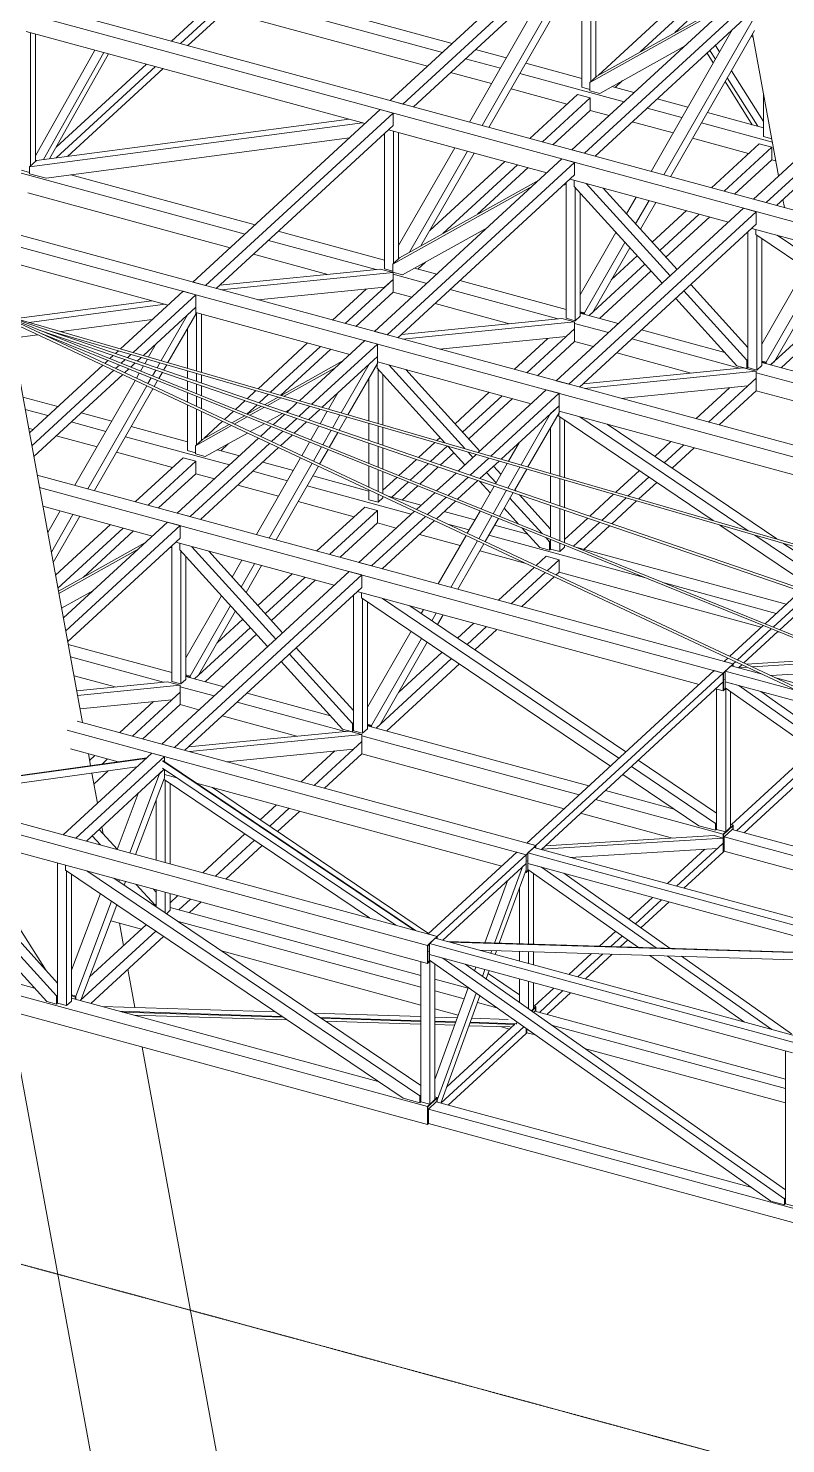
# Model space of a CAD drawing. Header units: millimetres. Extents: x 71565 to 189565, y -51699 to 32301.
# Drawn here: x 97863 to 102627, y 15568 to 24472 of the extents above; entities that cross this region are included whole.
import ezdxf

# ---------------------------------------------------------------- set-up
doc = ezdxf.new("R2010")
doc.units = ezdxf.units.MM
doc.linetypes.add('XKITLINE00', pattern=[0])
doc.linetypes.add('XKITLINE03', pattern=[6, 3, -1, 1, -1])
doc.layers.add('Maillage', color=1, linetype='Continuous', lineweight=0)
doc.layers.add('Piece', color=20, linetype='Continuous', lineweight=0)

msp = doc.modelspace()

# ---------------------------------------------------------------- linework, layer by layer
at = {"layer": 'Maillage', "color": 0, "linetype": 'XKITLINE03', "lineweight": 0}
msp.add_line((86585.8, 19746.5), (137996.5, 5789.4), dxfattribs=at)
at = {"layer": 'Piece', "color": 0, "linetype": 'XKITLINE00', "lineweight": 0}
for p, q in [((101317.7, 25102.9), (100139.1, 24017.6)), ((101397.7, 25081.2), (100219.1, 23995.9)), ((101397.7, 25002.4), (100285.2, 23977.9)), ((101345, 24953.9), (100717.5, 23860.6)), ((101397.7, 24959.1), (100760.5, 23848.9)), ((101401.8, 24967.5), (101401.8, 24136.9)), ((101432.8, 24959.1), (101432.8, 24165.4)), ((101344.6, 24866.7), (101344.6, 24100.8)), ((101149, 24773.4), (100637.5, 23882.3)), ((100467.9, 24320.4), (99044.2, 24706.9)), ((100529.9, 24377.5), (99371.5, 24692)), ((102371.8, 24711.4), (101281.6, 23707.4)), ((104715.5, 22701.2), (97803.6, 24577.7)), ((104777.5, 22758.3), (97865.6, 24634.8)), ((99044.2, 24650.6), (98762.6, 24391.3)), ((99101.3, 24635.1), (98819.7, 24375.8)), ((99101.3, 24578.8), (98867, 24363)), ((100373.5, 24233.4), (99101.3, 24578.8)), ((102414.4, 24655.3), (101361.5, 23685.7)), ((102274.9, 24622.1), (101395.6, 24131.1)), ((102419.4, 24581.1), (101427.6, 23667.8)), ((102318.3, 24662.1), (101439, 24171.1)), ((101906.6, 24598.2), (101448.8, 24176.6)), ((102018, 24605.4), (101711.8, 24323.5)), ((102423.6, 24532.4), (101860, 23550.4)), ((102006.6, 24516.1), (101929.2, 24444.9)), ((99982.7, 23873.5), (97848.5, 24452.9)), ((97876.2, 24445.4), (97876.2, 23605.8)), ((97907.2, 24437), (97907.2, 23634.3)), ((102291.4, 24463.2), (101780, 23572.1)), ((102430.7, 24458.2), (101902.9, 23538.7)), ((102286, 24453.8), (102282.3, 24454.8)), ((102422.3, 24416.9), (102409, 24420.5)), ((102418.5, 24437.1), (102582.5, 23543.2)), ((103602.6, 24482.6), (102424, 23397.3)), ((103682.6, 24460.9), (102504, 23375.6)), ((98280.7, 24335.6), (97907.2, 23670.5)), ((98337.9, 24320), (97959.4, 23646.2)), ((98368.2, 24311.8), (97997.2, 23651.2)), ((100869, 24285.5), (100676, 24337.8)), ((101990.6, 24360.4), (101457.6, 24062.8)), ((102132.3, 24316.7), (102171.6, 24254.4)), ((102150.3, 24333.2), (102185.1, 24278)), ((102184.8, 24365), (102211.1, 24323.3)), ((103682.6, 24382.1), (102570.1, 23357.6)), ((98606.2, 24247.2), (98038.2, 23724.2)), ((98663.3, 24231.7), (98038.9, 23656.7)), ((98710.5, 24218.9), (98110.3, 23666.2)), ((100832.2, 24221.5), (100614, 24280.7)), ((101344.6, 24156.3), (100991.9, 24252.1)), ((100776.3, 24124.1), (100519.6, 24193.8)), ((101610.4, 24010.2), (100955.2, 24188.1)), ((101439, 24171.1), (101395.6, 24131.1)), ((101395.6, 24131.1), (101395.6, 24079.6)), ((101601.6, 24143.2), (101554.1, 24099.4)), ((102246, 24136.5), (102417.1, 23865.2)), ((102259.5, 24160), (102451.3, 23855.9)), ((102285.5, 24205.3), (102487.1, 23885.6)), ((101251.6, 23995), (100899.2, 24090.7)), ((101317.7, 24055.9), (101017.2, 23779.2)), ((101397.7, 24034.2), (101317.7, 24055.9)), ((101395.6, 24087), (101344.6, 24100.8)), ((101457.6, 24062.8), (101395.6, 24079.6)), ((101672.4, 24067.3), (101533.4, 24105.1)), ((102487.1, 24063.3), (102487.1, 23790.7)), ((100077.1, 23960.5), (98898.5, 22875.1)), ((100157.1, 23938.7), (100077.1, 23960.5)), ((100219.1, 23995.9), (100139.1, 24017.6)), ((101397.7, 24034.2), (101097.2, 23757.5)), ((101397.7, 23955.4), (101163.3, 23739.5)), ((101397.7, 24034.2), (101397.7, 23955.4)), ((101516, 23923.3), (101397.7, 23955.4)), ((101974.7, 23911.3), (101756.4, 23970.6)), ((102011.4, 23975.3), (101818.5, 24027.7)), ((99965, 23878.3), (97870, 23600.1)), ((99880.4, 23901.3), (97913.4, 23640.1)), ((100157.1, 23938.7), (98978.5, 22853.4)), ((100157.1, 23938.7), (100157.1, 23859.9)), ((101918.8, 23813.9), (101662, 23883.6)), ((102543.3, 23756.9), (102097.6, 23877.9)), ((102487.1, 23846.2), (102134.3, 23941.9)), ((99883.6, 23782.3), (97975.4, 23528.9)), ((100157.1, 23859.9), (99044.6, 22835.5)), ((100104, 23811.1), (100104, 22958.4)), ((101125.1, 23563.4), (100128.7, 23833.9)), ((100161.1, 23825.1), (100161.1, 22994.4)), ((100192.2, 23816.6), (100192.2, 23023)), ((102394.1, 23684.9), (102041.7, 23780.5)), ((102539.7, 23776.4), (102487.1, 23790.7)), ((100544.9, 23720.9), (100192.2, 23106.2)), ((100624.9, 23699.2), (100259.7, 23062.9)), ((100667.8, 23687.5), (100332.8, 23103.7)), ((101361.5, 23685.7), (101281.6, 23707.4)), ((102460.2, 23745.7), (102159.7, 23469)), ((102540.1, 23724), (102239.7, 23447.3)), ((102540.1, 23724), (102460.2, 23745.7)), ((102540.1, 23724), (102540.1, 23645.2)), ((97913.4, 23640.1), (97870, 23600.1)), ((97870, 23600.1), (97870, 23557.5)), ((101219.5, 23650.3), (100040.9, 22565)), ((101299.5, 23628.6), (100120.9, 22543.3)), ((100860.8, 23635.1), (100387.8, 23199.6)), ((100940.7, 23613.4), (100471.2, 23181)), ((101006.8, 23595.5), (100688.6, 23302.4)), ((101299.5, 23628.6), (101219.5, 23650.3)), ((101299.5, 23628.6), (101299.5, 23549.8)), ((102540.1, 23645.2), (102305.8, 23429.4)), ((102565, 23638.5), (102540.1, 23645.2)), ((99227.3, 23177.9), (97803.6, 23564.4)), ((97870, 23564.9), (97819.1, 23578.7)), ((97975.4, 23528.9), (97870, 23557.5)), ((99289.3, 23235), (98130.9, 23549.5)), ((101299.5, 23549.8), (100187, 22525.3)), ((101077.6, 23519.6), (100198.4, 23028.7)), ((102267.6, 23253.2), (101271.2, 23523.7)), ((101297.4, 23516.6), (101297.4, 23476.2)), ((103474.8, 21558.8), (96563, 23435.2)), ((103536.9, 21615.9), (96625, 23492.3)), ((99132.9, 23091), (97860.7, 23436.3)), ((101034.2, 23479.7), (100154.9, 22988.7)), ((101240.3, 23491.7), (101230.5, 23486.2)), ((101246.5, 23497.4), (101240.3, 23491.7)), ((101240.3, 23495.2), (101240.3, 23491.7)), ((101246.5, 23500.9), (101246.5, 22648.2)), ((101297.4, 23476.2), (101849.5, 22868.2)), ((101303.6, 23469.3), (101303.6, 22632.7)), ((101334.6, 23435.2), (101334.6, 22661.3)), ((101372.8, 23496.1), (101900.4, 22915.1)), ((101478.6, 23467.4), (101943.8, 22955.1)), ((102362, 23340.1), (101183.4, 22254.8)), ((101687.4, 23410.7), (101626.5, 23304.6)), ((101767.3, 23389), (101683.1, 23242.2)), ((101810.3, 23377.3), (101713.5, 23208.7)), ((102442, 23318.4), (102362, 23340.1)), ((102504, 23375.6), (102424, 23397.3)), ((102609.8, 23394.2), (102619, 23344.3)), ((98742, 22731.1), (96572.9, 23319.9)), ((102442, 23318.4), (101263.4, 22233.1)), ((102442, 23239.6), (101329.5, 22215.2)), ((102003.2, 23325), (101788, 23126.7)), ((102083.2, 23303.3), (101835.1, 23074.8)), ((102149.3, 23285.3), (101874.1, 23031.9)), ((102442, 23318.4), (102442, 23239.6)), ((100104, 23013.9), (99435.4, 23195.4)), ((100750, 23217.9), (100217, 22920.3)), ((101559.4, 23187.7), (101334.6, 22796.1)), ((102388.9, 23190.8), (102388.9, 22338.1)), ((104563.9, 22629.8), (102413.6, 23213.5)), ((102439.8, 23206.4), (102439.8, 23174.9)), ((104006.4, 22116.3), (102439.8, 23174.9)), ((102446.1, 23170.7), (102446.1, 22322.6)), ((102477.1, 23149.8), (102477.1, 22351.1)), ((104059.7, 22165.5), (102572.6, 23170.4)), ((100051.5, 22954.1), (99373.4, 23138.3)), ((101616, 23125.3), (101361.5, 22681.9)), ((101646.4, 23091.8), (101414.2, 22687.2)), ((99747.9, 22924), (99278.9, 23051.3)), ((100198.4, 23028.7), (100154.9, 22988.7)), ((100154.9, 22988.7), (100154.9, 22937.2)), ((100361, 23000.7), (100313.5, 22957)), ((101740.7, 22987.9), (101389.9, 22664.8)), ((101693.6, 23039.8), (101530.3, 22889.4)), ((100077.1, 22956.7), (99067.2, 22856.3)), ((100157.1, 22935), (99074.3, 22827.4)), ((100157.1, 22891.7), (99856.6, 22615)), ((100157.1, 22935), (100077.1, 22956.7)), ((100154.9, 22944.6), (100104, 22958.4)), ((100157.1, 22891.7), (100104.4, 22843.2)), ((100217, 22920.3), (100154.9, 22937.2)), ((100157.1, 22935), (100157.1, 22891.7)), ((100369.7, 22867.8), (100157.1, 22925.5)), ((100157.1, 22891.7), (100157.1, 22812.9)), ((100431.8, 22924.9), (100292.8, 22962.6)), ((101246.5, 22703.7), (100577.8, 22885.2)), ((101779.7, 22945), (101456, 22646.8)), ((102751.6, 22964.3), (102477.1, 22485.9)), ((102818.2, 22919.2), (102504, 22371.8)), ((102854, 22895.1), (102556.7, 22377)), ((98836.5, 22818), (98443.1, 22455.8)), ((98916.4, 22796.3), (98521.8, 22432.9)), ((98916.4, 22796.3), (98836.5, 22818)), ((98978.5, 22853.4), (98898.5, 22875.1)), ((98916.4, 22796.3), (98916.4, 22717.5)), ((100104.4, 22843.2), (99307.6, 22764.1)), ((99988.3, 22831.7), (99776.6, 22636.7)), ((100157.1, 22812.9), (99922.7, 22597.1)), ((100275.3, 22780.8), (100157.1, 22812.9)), ((101194, 22644), (100515.8, 22828.1)), ((101986.5, 22820.2), (102382.7, 22383.9)), ((102029.9, 22860.2), (102388.9, 22464.9)), ((98639.7, 22758.8), (97787.6, 22645.7)), ((98724.4, 22735.8), (97868.6, 22622.2)), ((98916.4, 22717.5), (98586.9, 22414.1)), ((98916.4, 22717.5), (98863.8, 22669)), ((98916.4, 22717.5), (98916.4, 22674.2)), ((100890.4, 22613.8), (100421.4, 22741.2)), ((101935.6, 22773.3), (102320.6, 22349.2)), ((103007, 22791.7), (102532.3, 22354.6)), ((103056.3, 22758.3), (102598.4, 22336.7)), ((110108.4, 16833.2), (97667.1, 22664.3)), ((111981, 18533.3), (97671.4, 22679.3)), ((110740.3, 17390.6), (97710.4, 22663.3)), ((97741.5, 22629.4), (98204.5, 20105)), ((110139.3, 16835.8), (97773.7, 22631.4)), ((111379.1, 17978.5), (97799.1, 22635.4)), ((98643, 22639.8), (98070.2, 22563.8)), ((98863.8, 22669), (98698.9, 22381.6)), ((98916.4, 22674.2), (98741.4, 22369.3)), ((99884.5, 22420.9), (98916.4, 22683.7)), ((98920.5, 22682.6), (98920.5, 22317.4)), ((98951.5, 22674.2), (98951.5, 22308.4)), ((101219.5, 22646.5), (100209.7, 22546.2)), ((101299.5, 22624.8), (100216.8, 22517.2)), ((101299.5, 22624.8), (101219.5, 22646.5)), ((101303.6, 22632.7), (101246.5, 22648.2)), ((101299.5, 22624.8), (101299.5, 22581.6)), ((101512.2, 22557.6), (101299.5, 22615.3)), ((101334.6, 22661.3), (101303.6, 22632.7)), ((101361.5, 22681.9), (101334.6, 22689.3)), ((101357, 22678.2), (101334.6, 22684.3)), ((101574.2, 22614.7), (101334.6, 22679.8)), ((101357, 22678.2), (101357, 22673.7)), ((101361.5, 22681.9), (101361.5, 22672.5)), ((101414.2, 22687.2), (101389.9, 22664.8)), ((97923.2, 22544.3), (97761.1, 22522.7)), ((110706.1, 17388.2), (97929.6, 22558.4)), ((111348.1, 17973), (97931.2, 22574)), ((97954.2, 22548.4), (97951.6, 22548)), ((111944.9, 18527.5), (97972.7, 22575.8)), ((97991.5, 22553.3), (97984.5, 22552.4)), ((98031.8, 22558.7), (98025.2, 22557.8)), ((98863.4, 22581.8), (98863.4, 22334)), ((100120.9, 22543.3), (100040.9, 22565)), ((101246.9, 22533.1), (100450.1, 22453.9)), ((101299.5, 22581.6), (100999, 22304.9)), ((101299.5, 22581.6), (101246.9, 22533.1)), ((101299.5, 22581.6), (101299.5, 22502.8)), ((102244.9, 22432.7), (101720.3, 22575.1)), ((98429.7, 22443.4), (98410.4, 22425.7)), ((98667.7, 22488.5), (98619.6, 22404.6)), ((99620.1, 22492.7), (99308, 22205.2)), ((99700.1, 22470.9), (99386.7, 22182.3)), ((99766.2, 22453), (99451.8, 22163.5)), ((99978.9, 22507.8), (99568.3, 22129.7)), ((100058.9, 22486.1), (99647.1, 22106.9)), ((100058.9, 22486.1), (99978.9, 22507.8)), ((100058.9, 22486.1), (100058.9, 22407.3)), ((101130.8, 22521.5), (100919.1, 22326.6)), ((101299.5, 22502.8), (101065.1, 22286.9)), ((101417.8, 22470.6), (101299.5, 22502.8)), ((102336.4, 22333.8), (101658.3, 22517.9)), ((98331.4, 22352.9), (97870.1, 21928.1)), ((98363.7, 22382.7), (98343.7, 22364.3)), ((98397.7, 22414), (98376, 22394)), ((98435.7, 22353.6), (98412.3, 22332.1)), ((98473.2, 22388.1), (98447.9, 22364.9)), ((98508.4, 22420.6), (98485.9, 22399.8)), ((98535.5, 22366.7), (98507.4, 22340.8)), ((98573.5, 22401.7), (98548.3, 22378.4)), ((98587.6, 22348.9), (98568.7, 22316)), ((98611.6, 22390.7), (98595.3, 22362.3)), ((98690.9, 22367.7), (98672.6, 22335.8)), ((98733.4, 22355.4), (98714, 22321.6)), ((99837, 22377.2), (99453.5, 22163)), ((100058.9, 22407.3), (99712.2, 22088.1)), ((100006.2, 22358.8), (99831.1, 22053.6)), ((100058.9, 22364.1), (99873.6, 22041.3)), ((100058.9, 22407.3), (100006.2, 22358.8)), ((100056.8, 22360.4), (100056.8, 22333.7)), ((100058.9, 22407.3), (100058.9, 22364.1)), ((101026.9, 22110.7), (100058.9, 22373.6)), ((100132.2, 22353.6), (100609.4, 21828.1)), ((102032.9, 22303.7), (101563.9, 22431)), ((102382.7, 22332.4), (102320.6, 22349.2)), ((102388.9, 22389.6), (102382.7, 22383.9)), ((102382.7, 22383.9), (102382.7, 22332.4)), ((102388.9, 22383.7), (102385.2, 22380.3)), ((102385.2, 22380.3), (102385.2, 22334.7)), ((102388.9, 22379.5), (102385.4, 22380.5)), ((102477.1, 22351.1), (102446.1, 22322.6)), ((102504, 22371.8), (102477.1, 22379.1)), ((102499.4, 22368.1), (102477.1, 22374.2)), ((103870.6, 21991.3), (102477.1, 22369.6)), ((102499.4, 22368.1), (102499.4, 22363.5)), ((102504, 22371.8), (102504, 22362.3)), ((102556.7, 22377), (102532.3, 22354.6)), ((98400.1, 22320.8), (97885.1, 21846.6)), ((98456.8, 22294.2), (97897.5, 21779.2)), ((98495.1, 22329.5), (98469, 22305.5)), ((98561.2, 22302.8), (98542.9, 22270.9)), ((98636.2, 22272.4), (98615.7, 22236.8)), ((98664.9, 22322.4), (98643.8, 22285.6)), ((98706.3, 22308.2), (98684, 22269.3)), ((98863.4, 22317.8), (98863.4, 22270.4)), ((98920.5, 22301.2), (98920.5, 22250.8)), ((98951.5, 22292.2), (98951.5, 22240.2)), ((99793.6, 22337.2), (99472, 22157.6)), ((100005.8, 22271.7), (100005.8, 22003)), ((100056.8, 22333.7), (100482.5, 21864.9)), ((100063, 22326.9), (100063, 21986.4)), ((100094, 22292.7), (100094, 21977.4)), ((100238, 22324.9), (100703.2, 21812.6)), ((102362, 22336.4), (101352.1, 22236)), ((102442, 22314.7), (101359.2, 22207.1)), ((102442, 22271.4), (102141.5, 21994.7)), ((102442, 22314.7), (102362, 22336.4)), ((102385.2, 22334.7), (102382.7, 22332.4)), ((102446.1, 22322.6), (102388.9, 22338.1)), ((102442, 22271.4), (102389.3, 22222.9)), ((102442, 22314.7), (102442, 22271.4)), ((103808.5, 21934.2), (102442, 22305.2)), ((102442, 22271.4), (102442, 22192.6)), ((98535.2, 22257.5), (98156.3, 21597.4)), ((98608, 22223.3), (98236.3, 21575.6)), ((98647.1, 22205), (98279.2, 21564)), ((98676.5, 22256.1), (98654.8, 22218.4)), ((98863.4, 22254.3), (98863.4, 22196.8)), ((98863.4, 22180.5), (98863.4, 22120.7)), ((98920.5, 22234.7), (98920.5, 22173.7)), ((98951.5, 22224.1), (98951.5, 22161.1)), ((99294.6, 22192.8), (99238.9, 22141.6)), ((99810.2, 22178.3), (99751.8, 22076.6)), ((100762.6, 22182.5), (100547.3, 21984.3)), ((101121.4, 22197.7), (100693.5, 21803.7)), ((101201.3, 22176), (100772.3, 21780.9)), ((101201.3, 22176), (101121.4, 22197.7)), ((101263.4, 22233.1), (101183.4, 22254.8)), ((101201.3, 22176), (101201.3, 22097.2)), ((102389.3, 22222.9), (101592.5, 22143.7)), ((102273.2, 22211.4), (102061.5, 22016.4)), ((102442, 22192.6), (102207.6, 21976.8)), ((103714.1, 21847.2), (102442, 22192.6)), ((98048.7, 22092.6), (97829, 22152.2)), ((98863.4, 22103.6), (98863.4, 21815.9)), ((98920.5, 22157.4), (98920.5, 22093.9)), ((98951.5, 22144.8), (98951.5, 22079.4)), ((99226.2, 22129.9), (99165.9, 22074.4)), ((99301.7, 22104), (99237.8, 22045.2)), ((99330.3, 22094.2), (99240.6, 22044.1)), ((99347.7, 22088.2), (99256.9, 22037.5)), ((99373.3, 22170), (99314.4, 22115.7)), ((99434.3, 22152.3), (99348.1, 22104.2)), ((99452.9, 22147), (99365.5, 22098.2)), ((99554.9, 22117.4), (99488.3, 22056.1)), ((99633.7, 22094.6), (99563.8, 22030.2)), ((100842.6, 22160.8), (100594.5, 21932.3)), ((100908.7, 22142.8), (100633.5, 21889.4)), ((101201.3, 22097.2), (100837.4, 21762)), ((101201.3, 22097.2), (101148.7, 22048.7)), ((101201.3, 22097.2), (101201.3, 22053.9)), ((97986.7, 22035.5), (97843.3, 22074.4)), ((98351, 21936.6), (98132.7, 21995.8)), ((98387.7, 22000.5), (98194.8, 22052.9)), ((98920.5, 22076.9), (98920.5, 21851.9)), ((98951.5, 22062.3), (98951.5, 21880.5)), ((99084.9, 21999.8), (98967.5, 21891.7)), ((99153.6, 22063), (99097.2, 22011.1)), ((99223.6, 22034.7), (99143, 21989.6)), ((99240, 22028.1), (99158.3, 21982.5)), ((99462, 22049), (99363.9, 21994.2)), ((99475.6, 22044.4), (99403.7, 21978.1)), ((99551.1, 22018.5), (99475.6, 21949)), ((99509.4, 22075.5), (99479.9, 22059)), ((99613.4, 21997.1), (99535.1, 21925)), ((99698.8, 22075.7), (99626.1, 22008.8)), ((99743.8, 22062.7), (99698.6, 21984)), ((99823.1, 22039.7), (99775.9, 21957.5)), ((99865.6, 22027.4), (99817.4, 21943.2)), ((101148.7, 22048.7), (100963.2, 21725.6)), ((101201.3, 22053.9), (101005.8, 21713.2)), ((101199.2, 22050.2), (101199.2, 22032.5)), ((102171.4, 21375.5), (101199.2, 22032.5)), ((103323.3, 21487.3), (101201.3, 22063.4)), ((101205.4, 22028.3), (101205.4, 21655.4)), ((101236.4, 22007.3), (101236.4, 21646.4)), ((102392, 21311.6), (101332, 22027.9)), ((97892.2, 21948.5), (97865, 21955.9)), ((98295.1, 21839.1), (98038.3, 21908.9)), ((99129.1, 21725.3), (98473.9, 21903.2)), ((98863.4, 21871.4), (98510.6, 21967.2)), ((99141.7, 21973.2), (98914.3, 21846.2)), ((99126.4, 21980.4), (98957.7, 21886.2)), ((99242, 21926.2), (98976.4, 21777.9)), ((99347, 21984.8), (99258.6, 21935.4)), ((99391.4, 21966.8), (99324, 21904.8)), ((99463.3, 21937.7), (99392.7, 21872.6)), ((99522.8, 21913.6), (99449.4, 21846)), ((99690.9, 21970.5), (99640.3, 21882.4)), ((99768.2, 21944), (99715.3, 21852)), ((99809.7, 21929.8), (99755.6, 21835.7)), ((100005.8, 21986.7), (100005.8, 21878.6)), ((100063, 21970.2), (100063, 21859)), ((100094, 21961.2), (100094, 21848.4)), ((101148.3, 21961.5), (101148.3, 21672)), ((102571.6, 21259.6), (101503.5, 21981.4)), ((99311.8, 21893.5), (98800.3, 21422.5)), ((98914.3, 21802.1), (98863.4, 21815.9)), ((99380.4, 21861.3), (98880.3, 21400.8)), ((98957.7, 21886.2), (98914.3, 21846.2)), ((98914.3, 21846.2), (98914.3, 21794.7)), ((99437.1, 21834.7), (98946.4, 21382.9)), ((99191.2, 21782.4), (99052.1, 21820.2)), ((99120.3, 21858.2), (99072.9, 21814.5)), ((99632.7, 21869.1), (99583.4, 21783.2)), ((99707.8, 21838.8), (99656.3, 21749.1)), ((99748.1, 21822.5), (99695.4, 21730.7)), ((100005.8, 21862.5), (100005.8, 21734.5)), ((100063, 21843), (100063, 21711.3)), ((100094, 21832.3), (100094, 21698.8)), ((100419.8, 21866.8), (100316.8, 21772)), ((100498.6, 21844), (100392.3, 21746.1)), ((100453, 21897.4), (100433.2, 21879.1)), ((100502.4, 21842.9), (100608.8, 21725.7)), ((100952.6, 21868.2), (100884, 21748.5)), ((101905.1, 21872.3), (101803.4, 21778.7)), ((101985, 21850.6), (101863.1, 21738.4)), ((102051.1, 21832.7), (101912.5, 21705)), ((98770.4, 21710.1), (98418, 21805.8)), ((98836.5, 21771), (98536, 21494.3)), ((98916.4, 21749.3), (98615.9, 21472.6)), ((98916.4, 21749.3), (98836.5, 21771)), ((98976.4, 21777.9), (98914.3, 21794.7)), ((98916.4, 21749.3), (98916.4, 21670.5)), ((99575.7, 21769.8), (99298.7, 21287.2)), ((99530.2, 21690.4), (99337.2, 21742.8)), ((99648.6, 21735.6), (99378.7, 21265.5)), ((100304.1, 21760.3), (100193.6, 21658.5)), ((100379.5, 21734.4), (100265.5, 21629.4)), ((100539.1, 21802.5), (100454.6, 21724.7)), ((100680.1, 21791.4), (100566.2, 21686.4)), ((100629.4, 21806.1), (100659.8, 21772.6)), ((100758.9, 21768.6), (100641.7, 21660.6)), ((100824, 21749.7), (100704, 21639.2)), ((100876, 21734.6), (100802, 21605.6)), ((102296.2, 20473.4), (97919, 21661.8)), ((98916.4, 21670.5), (98682, 21454.6)), ((99034.7, 21638.3), (98916.4, 21670.5)), ((99493.4, 21626.4), (99275.2, 21685.6)), ((99687.7, 21717.3), (99421.7, 21253.8)), ((100005.8, 21561.2), (99653.1, 21657)), ((100005.8, 21718.2), (100005.8, 21585.2)), ((100063, 21695.1), (100063, 21558.4)), ((100094, 21682.5), (100094, 21543.9)), ((100181.3, 21647.2), (100094, 21566.8)), ((100441.9, 21713), (100325, 21605.3)), ((100553.5, 21674.7), (100431.4, 21562.3)), ((100628.9, 21648.9), (100503.3, 21533.2)), ((100745.9, 21677.8), (100805.6, 21612)), ((100789.3, 21717.8), (100836.5, 21665.8)), ((100955.3, 21711.7), (100879.2, 21579.1)), ((100997.8, 21699.3), (100920.7, 21564.9)), ((101148.3, 21655.7), (101148.3, 21486.8)), ((101205.4, 21639.2), (101205.4, 21467.2)), ((101706.6, 21689.6), (101558.4, 21553.1)), ((101766.3, 21649.2), (101637.2, 21530.3)), ((102234.2, 20416.3), (97933.3, 21583.9)), ((99437.5, 21529), (99180.8, 21598.7)), ((100271.6, 21415.1), (99616.4, 21593)), ((100005.8, 21568.2), (100005.8, 21505.8)), ((100253.2, 21618.1), (100149.2, 21522.3)), ((100312.7, 21594), (100215.3, 21504.4)), ((100419.1, 21551), (100304.3, 21445.3)), ((100691.3, 21627.5), (100562.7, 21509.1)), ((100701, 21624.1), (100769.4, 21548.9)), ((100794.3, 21592.2), (100711.9, 21448.7)), ((100871.5, 21565.7), (100786.9, 21418.4)), ((100913, 21551.5), (100827.2, 21402.1)), ((100923.6, 21569.9), (100931.5, 21561.2)), ((101236.4, 21630.2), (101236.4, 21456.6)), ((101815.7, 21615.9), (101702.3, 21511.4)), ((98643.9, 21278.4), (97955, 21465.4)), ((99912.8, 21400), (99560.5, 21495.6)), ((99978.9, 21460.8), (99678.4, 21184.1)), ((100058.9, 21439.1), (99978.9, 21460.8)), ((100063, 21490.3), (100005.8, 21505.8)), ((100063, 21541.4), (100063, 21490.3)), ((100094, 21518.8), (100063, 21490.3)), ((100094, 21526.9), (100094, 21518.8)), ((100333.6, 21472.3), (100127.4, 21528.2)), ((100491, 21521.8), (100373, 21413.2)), ((100550.5, 21497.8), (100429.7, 21386.6)), ((100892.7, 21516.1), (101094.4, 21294)), ((100952.7, 21537.9), (101148.3, 21322.4)), ((101148.3, 21470.8), (101148.3, 21272.1)), ((101545, 21540.8), (101394.7, 21402.3)), ((101623.8, 21518), (101470.1, 21376.5)), ((101688.9, 21499.1), (101532.5, 21355.1)), ((98063.7, 21436), (97985.4, 21299.6)), ((98143.6, 21414.2), (98007.8, 21177.6)), ((98186.6, 21402.6), (98019.8, 21112)), ((98880.3, 21400.8), (98800.3, 21422.5)), ((100058.9, 21439.1), (99758.4, 21162.4)), ((100292.1, 21434), (99942.8, 21112.4)), ((100360.7, 21401.8), (100022.7, 21090.6)), ((100058.9, 21439.1), (100058.9, 21360.3)), ((100417.4, 21375.3), (100088.8, 21072.7)), ((100672.6, 21380.2), (100479.7, 21432.6)), ((100704.3, 21435.5), (100624, 21295.5)), ((100779.4, 21405.2), (100696.8, 21261.4)), ((100819.6, 21388.9), (100735.9, 21243)), ((100856.4, 21453), (100946.5, 21353.8)), ((101205.4, 21451.2), (101205.4, 21249)), ((101236.4, 21440.5), (101236.4, 21236.5)), ((101382, 21390.6), (101236.4, 21256.6)), ((98379.5, 21350.2), (98034.4, 21032.4)), ((98459.5, 21328.5), (98049.4, 20950.8)), ((98738.3, 21365.4), (98083.9, 20762.8)), ((98818.3, 21343.7), (98098.9, 20681.2)), ((98525.6, 21310.5), (98207.4, 21017.5)), ((98818.3, 21343.7), (98738.3, 21365.4)), ((98818.3, 21343.7), (98818.3, 21264.9)), ((100058.9, 21360.3), (99824.5, 21144.5)), ((100177.2, 21328.2), (100058.9, 21360.3)), ((100580, 21218.8), (100323.2, 21288.5)), ((100616.3, 21282.1), (100441.2, 20977)), ((100635.9, 21316.2), (100502.5, 21352.5)), ((101739.5, 21016.6), (100758.8, 21282.9)), ((101004.3, 21290.2), (100795.5, 21346.9)), ((100969.9, 21328.1), (101080, 21206.8)), ((101457.4, 21364.8), (101293.2, 21213.5)), ((101519.8, 21343.4), (101357.8, 21194.2)), ((102765.7, 20973.9), (102213.4, 21347.1)), ((102819.1, 21023), (102434, 21283.2)), ((98596.4, 21234.7), (98053, 20931.3)), ((98553, 21194.7), (98055.6, 20917)), ((98818.3, 21264.9), (98111.2, 20613.8)), ((98759, 21206.8), (98749.2, 21201.3)), ((98765.2, 21212.5), (98759, 21206.8)), ((98759, 21210.3), (98759, 21206.8)), ((98765.2, 21216), (98765.2, 20363.3)), ((99786.3, 20968.3), (98789.9, 21238.8)), ((98816.1, 21231.7), (98816.1, 21191.2)), ((98816.1, 21191.2), (99368.2, 20583.2)), ((98891.6, 21211.2), (99419.1, 20630.2)), ((100689.1, 21247.9), (100521.2, 20955.3)), ((100728.2, 21229.6), (100564.1, 20943.7)), ((101142.1, 21189.9), (101080, 21206.8)), ((101117.8, 21268.2), (101142.1, 21241.4)), ((101148.3, 21247.1), (101142.1, 21241.4)), ((101142.1, 21241.4), (101142.1, 21189.9)), ((101144.6, 21192.2), (101142.1, 21189.9)), ((101148.3, 21241.2), (101144.6, 21237.8)), ((101144.6, 21237.8), (101144.6, 21192.2)), ((101148.3, 21237), (101144.8, 21238)), ((101148.3, 21255.9), (101148.3, 21195.6)), ((101205.4, 21180.1), (101148.3, 21195.6)), ((101205.4, 21232.7), (101205.4, 21180.1)), ((101236.4, 21208.7), (101205.4, 21180.1)), ((101236.4, 21220.2), (101236.4, 21208.7)), ((102630, 20848.8), (101306.4, 21208.2)), ((102862.5, 21063), (102613.6, 21231.2)), ((98822.3, 21184.4), (98822.3, 20347.8)), ((98853.4, 21150.3), (98853.4, 20376.4)), ((98997.4, 21182.5), (99462.6, 20670.1)), ((99206.1, 21125.8), (99145.2, 21019.7)), ((99286.1, 21104.1), (99201.8, 20957.3)), ((100022.7, 21090.6), (99942.8, 21112.4)), ((100986.9, 21108.4), (100702.9, 21185.5)), ((101121.4, 21150.7), (101057.8, 21092.2)), ((101201.3, 21129), (101121.4, 21150.7)), ((101201.3, 21129), (101126.5, 21060)), ((101201.3, 21129), (101201.3, 21050.1)), ((99880.7, 21055.2), (98702.1, 19969.9)), ((99960.7, 21033.5), (98782.1, 19948.2)), ((99329, 21092.4), (99232.3, 20923.8)), ((99522, 21040), (99306.7, 20841.8)), ((99602, 21018.3), (99353.9, 20789.9)), ((99960.7, 21033.5), (99880.7, 21055.2)), ((99960.7, 21033.5), (99960.7, 20954.7)), ((101045.6, 21080.9), (100820.9, 20874)), ((101114.2, 21048.7), (100900.9, 20852.2)), ((101170.9, 21022.1), (100967, 20834.3)), ((101201.3, 21050.1), (101183.2, 21033.4)), ((102473.5, 20704.8), (101201.3, 21050.1)), ((98268.8, 20933), (98072.7, 20823.6)), ((99960.7, 20954.7), (98848.2, 19930.2)), ((99668, 21000.4), (99392.8, 20747)), ((102082.7, 20344.9), (99932.4, 20928.6)), ((102567.9, 20791.7), (101861.8, 20983.4)), ((102720, 20931.8), (102497, 20726.4)), ((99078.1, 20902.7), (98853.4, 20511.2)), ((99134.7, 20840.4), (98880.3, 20397)), ((99907.7, 20905.9), (99907.7, 20053.2)), ((99958.6, 20921.5), (99958.6, 20890)), ((101525.1, 19831.4), (99958.6, 20890)), ((99964.8, 20885.8), (99964.8, 20037.7)), ((99995.8, 20864.9), (99995.8, 20066.2)), ((101578.4, 19880.5), (100091.4, 20885.5)), ((101621.9, 19920.5), (100262.9, 20838.9)), ((102773.9, 20913.3), (102548.4, 20705.6)), ((102818.5, 20898), (102590.8, 20688.4)), ((99165.2, 20806.9), (98932.9, 20402.3)), ((99212.3, 20754.9), (99049, 20604.5)), ((100348.6, 20815.6), (100334.2, 20790.7)), ((100428.5, 20793.9), (100400.8, 20745.7)), ((100471.5, 20782.3), (100436.6, 20721.5)), ((99259.5, 20703), (98908.6, 20379.9)), ((99298.5, 20660), (98974.7, 20361.9)), ((100270.3, 20679.3), (99995.8, 20201)), ((100664.4, 20729.9), (100562.8, 20636.3)), ((100744.4, 20708.2), (100622.5, 20595.9)), ((100810.5, 20690.2), (100671.8, 20562.5)), ((102484.7, 20715.1), (102274.8, 20521.8)), ((102536.1, 20694.3), (102323.8, 20498.8)), ((102578.5, 20677.1), (102364.3, 20479.8)), ((102584.8, 20674.6), (102577.8, 20676.5)), ((100373.3, 18702.6), (93461.4, 20579.1)), ((100435.3, 18759.7), (93523.4, 20636.2)), ((98765.2, 20418.8), (98114.6, 20595.4)), ((99548.7, 20575.3), (99907.7, 20179.9)), ((100337, 20634.3), (100022.7, 20086.9)), ((100372.7, 20610.2), (100075.4, 20092.1)), ((98712.7, 20359.1), (98128.9, 20517.6)), ((99454.3, 20488.4), (99839.4, 20064.3)), ((99505.3, 20535.3), (99901.5, 20099)), ((100525.7, 20506.8), (100051.1, 20069.7)), ((100466, 20547.1), (100191.5, 20294.3)), ((102262.5, 20510.5), (102239.1, 20488.9)), ((102296.2, 20473.4), (102239.1, 20488.9)), ((102311.5, 20487.5), (102296.2, 20473.4)), ((102991.9, 20509.8), (102380.1, 20472.4)), ((103032.7, 20493.3), (102416, 20455.6)), ((100373.3, 18590), (93461.4, 20466.5)), ((98409.1, 20328.9), (98150.6, 20399.1)), ((98880.3, 20397), (98853.4, 20404.3)), ((98875.7, 20393.3), (98853.4, 20399.4)), ((99093, 20329.8), (98853.4, 20394.9)), ((98875.7, 20393.3), (98875.7, 20388.8)), ((98880.3, 20397), (98880.3, 20387.5)), ((98932.9, 20402.3), (98908.6, 20379.9)), ((100575.1, 20473.4), (100117.2, 20051.8)), ((102177.1, 20431.8), (100998.5, 19346.5)), ((102234.2, 20416.3), (101055.6, 19331)), ((102234.2, 20416.3), (102177.1, 20431.8)), ((102296.2, 20473.4), (102234.2, 20416.3)), ((102234.2, 20416.3), (102234.2, 20303.7)), ((102234.2, 20416.3), (102234.2, 20360)), ((102246.6, 20424.4), (102236.1, 20414.6)), ((102236.1, 20414.6), (102236.1, 20308.8)), ((102283.8, 20462), (102246.6, 20427.7)), ((102246.6, 20427.7), (102246.6, 20360.2)), ((102704, 20303.6), (102246.6, 20427.7)), ((102479, 20409), (102283.8, 20462)), ((102294.4, 20468.3), (102286.7, 20461.2)), ((102294.4, 20468.3), (102294.4, 20459.1)), ((102296.2, 20473.4), (102296.2, 20458.6)), ((102296.2, 20473.4), (102296.2, 20458.6)), ((102352, 20468.5), (102331, 20449.2)), ((102332.5, 20450.5), (102331, 20449.2)), ((102383.8, 20453.6), (102332.5, 20450.5)), ((103166.4, 20439.2), (102533.5, 20400.5)), ((98738.3, 20361.6), (98167.9, 20304.9)), ((98818.3, 20339.9), (98173.2, 20275.8)), ((98818.3, 20339.9), (98738.3, 20361.6)), ((98822.3, 20347.8), (98765.2, 20363.3)), ((98818.3, 20339.9), (98818.3, 20296.7)), ((99031, 20272.7), (98818.3, 20330.4)), ((98853.4, 20376.4), (98822.3, 20347.8)), ((102234.2, 20360), (101090.4, 19306.7)), ((102234.2, 20303.7), (102187, 20316.5)), ((102192.6, 20315), (102192.6, 19432.8)), ((102251.6, 20319.8), (102234.2, 20303.7)), ((102246.6, 20375.5), (102236.1, 20378.3)), ((102249.5, 20321.2), (102236.1, 20308.8)), ((103046.5, 20143), (102246.6, 20360.2)), ((102331.7, 20337.1), (102246.6, 20360.2)), ((102246.6, 20360.2), (102246.6, 20323.3)), ((103816.2, 19216.8), (102246.6, 20323.3)), ((102251.6, 20319.8), (102249.7, 20318)), ((102249.7, 20318), (102249.7, 19417.3)), ((103861.6, 19258.6), (102331.7, 20337.1)), ((104794.3, 19780.5), (102565.5, 20385.5)), ((98765.6, 20248.2), (98188.8, 20190.8)), ((98649.5, 20236.6), (98437.8, 20041.7)), ((98818.3, 20296.7), (98517.8, 20019.9)), ((98818.3, 20217.8), (98583.9, 20002)), ((98818.3, 20296.7), (98765.6, 20248.2)), ((98818.3, 20296.7), (98818.3, 20217.8)), ((98936.5, 20185.7), (98818.3, 20217.8)), ((99855.2, 20048.9), (99177, 20233)), ((99763.6, 20147.7), (99239.1, 20290.2)), ((102280.7, 20299.2), (102280.7, 19445.9)), ((103898.8, 19292.8), (102471.3, 20299.2)), ((99551.6, 20018.8), (99082.6, 20146.1)), ((100993.6, 19273.8), (98107.6, 20057.3)), ((101055.6, 19331), (98169.6, 20114.5)), ((99880.7, 20051.5), (98870.9, 19951.1)), ((99901.5, 20047.4), (99839.4, 20064.3)), ((99960.7, 20029.7), (99880.7, 20051.5)), ((99907.7, 20104.7), (99901.5, 20099)), ((99901.5, 20099), (99901.5, 20047.4)), ((99903.9, 20049.7), (99901.5, 20047.4)), ((99907.7, 20098.8), (99903.9, 20095.4)), ((99903.9, 20095.4), (99903.9, 20049.7)), ((99907.7, 20094.6), (99904.1, 20095.5)), ((99964.8, 20037.7), (99907.7, 20053.2)), ((99995.8, 20066.2), (99964.8, 20037.7)), ((100022.7, 20086.9), (99995.8, 20094.2)), ((100018.2, 20083.2), (99995.8, 20089.2)), ((101389.3, 19706.4), (99995.8, 20084.7)), ((100018.2, 20083.2), (100018.2, 20078.6)), ((100022.7, 20086.9), (100022.7, 20077.4)), ((100075.4, 20092.1), (100051.1, 20069.7)), ((98782.1, 19948.2), (98702.1, 19969.9)), ((99960.7, 20029.7), (98878, 19922.2)), ((99960.7, 19986.5), (99660.2, 19709.8)), ((99960.7, 19986.5), (99908.1, 19938)), ((99960.7, 20029.7), (99960.7, 19986.5)), ((101327.3, 19649.3), (99960.7, 20020.3)), ((99960.7, 19986.5), (99960.7, 19907.7)), ((98607.5, 19882.7), (97079.2, 19670.9)), ((98604.1, 19879.6), (97085.8, 19669.1)), ((98640.1, 19912.8), (98081.8, 19398.7)), ((98427.8, 19857.8), (98129.3, 19938.9)), ((98720.1, 19891.1), (98161.8, 19377)), ((98240.5, 19908.7), (98254.3, 19833.8)), ((98281.4, 19897.6), (98248.2, 19867)), ((98361.3, 19875.9), (98326.5, 19843.8)), ((98427.4, 19857.9), (98427.2, 19857.8)), ((98720.1, 19891.1), (98640.1, 19912.8)), ((100287, 18800), (98706.3, 19863.7)), ((100297.9, 18797.1), (98709.1, 19866.3)), ((98720.1, 19891.1), (98720.1, 19858.8)), ((99908.1, 19938), (99111.3, 19858.8)), ((99792, 19926.5), (99580.3, 19731.5)), ((99960.7, 19907.7), (99726.3, 19691.8)), ((101232.9, 19562.3), (99960.7, 19907.7)), ((102192.6, 19534.9), (101699.8, 19867.9)), ((102798.3, 19934.3), (102286.3, 19462.9)), ((102840.2, 19904.8), (102318.4, 19424.3)), ((102874.8, 19880.4), (102365.6, 19411.4)), ((98546.5, 19826.6), (97195.6, 19639.3)), ((98718.3, 19810.6), (98227.9, 19359)), ((98262.8, 19787.2), (98297.6, 19597.4)), ((98265.5, 19787.6), (98263.1, 19785.5)), ((98366.2, 19801.6), (98275.5, 19718)), ((98688.7, 19783.3), (98500.9, 19284.9)), ((98545.7, 19825.8), (98544.2, 19826.2)), ((98718.3, 19810.6), (98688.7, 19783.3)), ((100174.8, 18830.5), (98706.3, 19818.7)), ((98720.1, 19809.5), (98720.1, 19757.8)), ((98797.2, 19757.5), (98720.1, 19778.5)), ((102081, 19455.7), (101603, 19778.8)), ((102186.4, 19469.7), (101656.4, 19827.9)), ((98720.1, 19757.8), (98538.2, 19274.8)), ((98718, 19752.1), (98718, 19747.6)), ((100008.1, 18875.7), (98718, 19747.6)), ((98724.2, 19743.4), (98724.2, 19224.3)), ((98755.2, 19722.4), (98755.2, 19215.9)), ((100842, 19202.4), (98920.3, 19724.1)), ((100381.2, 18778.1), (99022.2, 19696.4)), ((101925.5, 19560.8), (101493.7, 19678.1)), ((98553.7, 19659), (98421, 19306.6)), ((98667, 19616.9), (98667, 19239.8)), ((102234.2, 19403.1), (101431.6, 19620.9)), ((100373.3, 17689.4), (93461.4, 19565.8)), ((99423.8, 19587.4), (99322.1, 19493.8)), ((99503.8, 19565.7), (99381.9, 19453.4)), ((99569.9, 19547.8), (99431.2, 19420.1)), ((101914.2, 19377.3), (101337.2, 19534)), ((100373.3, 17576.8), (93461.4, 19453.2)), ((96955.2, 19477.6), (97978.4, 18350.6)), ((97030.6, 19497.5), (98040.5, 18385.3)), ((97136.4, 19468.8), (98046.7, 18466.2)), ((98308.1, 19432.8), (98421.5, 19307.9)), ((98325, 19448.4), (98332.8, 19405.6)), ((102186.4, 19427.1), (102081, 19455.7)), ((102192.6, 19475.4), (102186.4, 19469.7)), ((102186.4, 19469.7), (102186.4, 19427.1)), ((102188.9, 19429.4), (102186.4, 19427.1)), ((102192.6, 19470.6), (102188.9, 19467.1)), ((102188.9, 19467.1), (102188.9, 19429.4)), ((102249.7, 19417.3), (102192.6, 19432.8)), ((102296.2, 19460.2), (102234.2, 19403.1)), ((102294.4, 19455.1), (102236.1, 19401.4)), ((102290, 19432), (102240.4, 19386.3)), ((102280.7, 19445.9), (102249.7, 19417.3)), ((102296.2, 19460.2), (102280.7, 19464.4)), ((103649.2, 19063), (102290, 19432)), ((102294.4, 19455.1), (102294.4, 19430.8)), ((102296.2, 19460.2), (102296.2, 19430.3)), ((98161.8, 19377), (98081.8, 19398.7)), ((98264.6, 19392.8), (98317.4, 19334.7)), ((99225.4, 19404.7), (98960, 19160.3)), ((99285.1, 19364.3), (99039.9, 19138.6)), ((99334.4, 19331), (99106, 19120.6)), ((101055.6, 19331), (100993.6, 19273.8)), ((101055.6, 19331), (100998.5, 19346.5)), ((101053.8, 19325.9), (101046, 19318.8)), ((101053.8, 19325.9), (101053.8, 19316.7)), ((101055.6, 19331), (101055.6, 19316.2)), ((101055.6, 19331), (101055.6, 19316.2)), ((102234.2, 19377.9), (101091.8, 19308)), ((102177.1, 19393.4), (101113.9, 19328.4)), ((102234.2, 19346.8), (101940.2, 19076)), ((102234.2, 19377.9), (102177.1, 19393.4)), ((102234.2, 19346.8), (102198, 19313.4)), ((102234.2, 19403.1), (102234.2, 19290.5)), ((102234.2, 19377.9), (102234.2, 19346.8)), ((102234.2, 19346.8), (102234.2, 19290.5)), ((102236.1, 19401.4), (102236.1, 19295.6)), ((102240.4, 19363.9), (102236.1, 19365.1)), ((102240.4, 19386.3), (102240.4, 19296.2)), ((103599.5, 19017.3), (102240.4, 19386.3)), ((100936.5, 19289.4), (100378.2, 18775.3)), ((100993.6, 19273.8), (100435.3, 18759.7)), ((100993.6, 19273.8), (100936.5, 19289.4)), ((100993.6, 19273.8), (100993.6, 19161.3)), ((100993.6, 19273.8), (100993.6, 19217.6)), ((101006, 19281.9), (100995.4, 19272.2)), ((100995.4, 19272.2), (100995.4, 19166.4)), ((101006, 19233), (100995.4, 19235.9)), ((101043.2, 19319.5), (101006, 19285.3)), ((101006, 19285.3), (101006, 19217.7)), ((107855, 17425.9), (101006, 19285.3)), ((107892.2, 17460.2), (101043.2, 19319.5)), ((101091.8, 19308), (101090.4, 19306.7)), ((102198, 19313.4), (101274, 19256.9)), ((102118.8, 19308.6), (101883.1, 19091.5)), ((102234.2, 19290.5), (101987.4, 19063.2)), ((102240.4, 19296.2), (102234.2, 19290.5)), ((102240.4, 19299.6), (102236.1, 19295.6)), ((103524, 18947.7), (102240.4, 19296.2)), ((98046.7, 19221.6), (98046.7, 18339.5)), ((98097.6, 19207.8), (98097.6, 19176.3)), ((100220.1, 17742), (98097.6, 19176.3)), ((98103.9, 19172.1), (98103.9, 18324)), ((98134.9, 19151.2), (98134.9, 18352.5)), ((100325.4, 17756), (98230.4, 19171.8)), ((100993.6, 19217.6), (100470.1, 18735.5)), ((100971.6, 19197.4), (100796.3, 18717.7)), ((100993.6, 19177.8), (100825.1, 18716.8)), ((100993.6, 19217.6), (100971.6, 19197.4)), ((100993.6, 19161.3), (100988.1, 19162.8)), ((100993.6, 19217.6), (100993.6, 19177.8)), ((101011, 19177.3), (100993.6, 19161.3)), ((101008.9, 19178.8), (100995.4, 19166.4)), ((103106.9, 18647.4), (101006, 19217.7)), ((101091.1, 19194.6), (101006, 19217.7)), ((101006, 19217.7), (101006, 19180.8)), ((101702, 18690.1), (101006, 19180.8)), ((101011, 19177.3), (101009.1, 19175.5)), ((101009.1, 19175.5), (101009.1, 18711.2)), ((101040.1, 19156.8), (101040.1, 18710.3)), ((101811.4, 18686.8), (101091.1, 19194.6)), ((101901.2, 18684.1), (101230.7, 19156.7)), ((100331.7, 17821.2), (98401.9, 19125.2)), ((98437.2, 19115.6), (98432.9, 19104.3)), ((98474.4, 19105.5), (98465.6, 19082.2)), ((98542.2, 19087.1), (98660.8, 18956.5)), ((98648, 19058.4), (98667, 19037.5)), ((100877, 19110.2), (100734.2, 18719.6)), ((100952, 19063.9), (100952, 18713)), ((98316.3, 19028.6), (98134.9, 18547)), ((98386.5, 18981.1), (98161.8, 18384.4)), ((98667, 19053.2), (98667, 18946.1)), ((98724.2, 19037.7), (98724.2, 18907.5)), ((98755.2, 19029.3), (98755.2, 18923.8)), ((98803.5, 19016.2), (98755.2, 18971.7)), ((98883.5, 18994.5), (98810.4, 18927.2)), ((98949.6, 18976.5), (98876.5, 18909.3)), ((101789.2, 19005.1), (101640.3, 18868)), ((101846.3, 18989.6), (101682.2, 18838.4)), ((101893.5, 18976.8), (101716.8, 18814)), ((97744.5, 18910.7), (97974.8, 18545.5)), ((98419.3, 18959), (98193.2, 18358.9)), ((98667, 18962.2), (98660.8, 18956.5)), ((98660.8, 18956.5), (98660.8, 18950.3)), ((98667, 18956.3), (98663.3, 18952.9)), ((98663.3, 18952.9), (98663.3, 18948.6)), ((98667, 18952.1), (98663.5, 18953.1)), ((98755.2, 18923.8), (98731.9, 18902.3)), ((100331.7, 18514.3), (98755.2, 18942.2)), ((98664.8, 18793.1), (98190.1, 18356)), ((98605, 18833.4), (98248.2, 18504.9)), ((98574, 18804.9), (98381, 18857.3)), ((98436.1, 18842.3), (98461.9, 18701.7)), ((100331.7, 18440.3), (98800.2, 18856.1)), ((101557.7, 18791.9), (101455.3, 18697.6)), ((98714.1, 18759.7), (98256.2, 18338.1)), ((100435.3, 18759.7), (100373.3, 18702.6)), ((100373.3, 18702.6), (100373.3, 18590)), ((100385.7, 18710.7), (100375.1, 18701)), ((100375.1, 18701), (100375.1, 18595.1)), ((100435.3, 18759.7), (100378.2, 18775.3)), ((100422.9, 18748.3), (100385.7, 18714)), ((100385.7, 18714), (100385.7, 18646.5)), ((107234.7, 16854.7), (100385.7, 18714)), ((107271.9, 16888.9), (100422.9, 18748.3)), ((100433.4, 18754.7), (100425.7, 18747.5)), ((100433.4, 18754.7), (100433.4, 18745.5)), ((100435.3, 18759.7), (100435.3, 18744.9)), ((100435.3, 18759.7), (100435.3, 18744.9)), ((103194.9, 18644.7), (100502.8, 18726.6)), ((103192.2, 18642.2), (100513.6, 18723.7)), ((101599.6, 18762.4), (101526.9, 18695.5)), ((101634.2, 18737.9), (101586.1, 18693.7)), ((97902.7, 18434), (96992.4, 18681.2)), ((100331.7, 18327.7), (99078.7, 18667.9)), ((100385.7, 18661.8), (100375.1, 18664.7)), ((102670.6, 18026.2), (100385.7, 18646.5)), ((100470.8, 18623.4), (100385.7, 18646.5)), ((100385.7, 18646.5), (100385.7, 18609.6)), ((102534.1, 17095), (100385.7, 18609.6)), ((102619.2, 17108.8), (100470.8, 18623.4)), ((103144.8, 18598.6), (100700.4, 18673)), ((100717, 18672.5), (100715.7, 18668.8)), ((100779.1, 18670.6), (100772.8, 18653.3)), ((100807.9, 18669.7), (100799.3, 18646.1)), ((100952, 18665.3), (100952, 18604.7)), ((101009.1, 18663.6), (101009.1, 18589.2)), ((101040.1, 18662.6), (101040.1, 18580.8)), ((101405.3, 18651.5), (101262.8, 18520.3)), ((101476.9, 18649.3), (101319.9, 18504.8)), ((101536, 18647.5), (101367.1, 18492)), ((102368.9, 18220), (101772.7, 18640.3)), ((102539.1, 18173.8), (101882.1, 18637)), ((102663.1, 18146.9), (101971.8, 18634.3)), ((98489.3, 18552.7), (98533.4, 18312.1)), ((100331.7, 18601.3), (100331.7, 17719.2)), ((100390.7, 18606.1), (100373.3, 18590)), ((100388.6, 18607.5), (100375.1, 18595.1)), ((100390.7, 18606.1), (100388.8, 18604.3)), ((100388.8, 18604.3), (100388.8, 17703.7)), ((100419.8, 18585.5), (100419.8, 17732.2)), ((102625.4, 17165), (100610.4, 18585.5)), ((100678.5, 18567), (100669.9, 18543.5)), ((100735.6, 18551.5), (100719.8, 18508.4)), ((100762, 18544.3), (100742.9, 18492)), ((100952, 18392.4), (100755.1, 18525.4)), ((100629.6, 18433.4), (100419.8, 18490.3)), ((100630.8, 18436.8), (100419.8, 17859.4)), ((100952, 18492.8), (100952, 18344.7)), ((101009.1, 18477.2), (101009.1, 18304.4)), ((101040.1, 18468.8), (101040.1, 18303.4)), ((101168.9, 18433.9), (101045.7, 18320.4)), ((98040.5, 18333.8), (97978.4, 18350.6)), ((98046.7, 18391), (98040.5, 18385.3)), ((98040.5, 18385.3), (98040.5, 18333.8)), ((98046.7, 18385.1), (98043, 18381.7)), ((98043, 18381.7), (98043, 18336)), ((98046.7, 18380.9), (98043.2, 18381.9)), ((98134.9, 18352.5), (98103.9, 18324)), ((98161.8, 18384.4), (98134.9, 18391.7)), ((98157.2, 18379.4), (98134.9, 18385.5)), ((100064.6, 17847.1), (98134.9, 18371)), ((98157.2, 18379.4), (98157.2, 18364.9)), ((98161.8, 18384.4), (98161.8, 18363.7)), ((98193.2, 18358.9), (98190.1, 18356)), ((100605, 18366.1), (100419.8, 18416.4)), ((100680.8, 18401.6), (100435.3, 17730)), ((100703.9, 18385.3), (100457.3, 17710.6)), ((100810, 18310.4), (100688.6, 18343.4)), ((101226, 18418.4), (101077.7, 18281.8)), ((101273.2, 18405.5), (101124.9, 18269)), ((97745.3, 18290.2), (99369, 9437.9)), ((98043, 18336), (98040.5, 18333.8)), ((98103.9, 18324), (98046.7, 18339.5)), ((99417.9, 18284.2), (98328.1, 18318.6)), ((99458.3, 18256.8), (98436.7, 18289.1)), ((99465.3, 18252.1), (98455.4, 18284)), ((99491.8, 18234.2), (98526.6, 18264.7)), ((98542.2, 18264.2), (98542.9, 18260.2)), ((100331.7, 18255.3), (99657.7, 18276.6)), ((100567.6, 18263.7), (100419.8, 18303.8)), ((100561.9, 18248), (100419.8, 18252.5)), ((101055.6, 18317.7), (101027.3, 18291.6)), ((101040.1, 18303.4), (101027.3, 18291.6)), ((101053.8, 18312.6), (101029.3, 18290.1)), ((101055.6, 18317.7), (101040.1, 18321.9)), ((101049.4, 18289.5), (101041.1, 18281.8)), ((102625.4, 17861.6), (101049.4, 18289.5)), ((101053.8, 18312.6), (101053.8, 18288.3)), ((101055.6, 18317.7), (101055.6, 18287.8)), ((100331.7, 18229.3), (99698.2, 18249.3)), ((100331.7, 18224.8), (99705.2, 18244.5)), ((100331.7, 18207.7), (99731.7, 18226.6)), ((100552.4, 18222.3), (100419.8, 18226.5)), ((100550.8, 18217.8), (100419.8, 18222)), ((100544.6, 18200.9), (100419.8, 18204.9)), ((100979.3, 18191.1), (100457.4, 17710.6)), ((100922.8, 18207.2), (100494.8, 17813.1)), ((100893, 18190), (100635.5, 18198.1)), ((100921.6, 18206.1), (100641.7, 18215)), ((100934.8, 18210.2), (100643.3, 18219.4)), ((100882.2, 18237.9), (100652.7, 18245.2)), ((100889.2, 18176.3), (100832, 18191.9)), ((100936.2, 18221.5), (100934.8, 18210.2)), ((100934.8, 18210.2), (100934.8, 18206.8)), ((100939.9, 18218.9), (100936.5, 18219.8)), ((100993.6, 18181), (100993.6, 18148)), ((100993.6, 18181), (100993.6, 18148)), ((100995.4, 18179.7), (100995.4, 18153.1)), ((100999.8, 18176.7), (100999.8, 18153.7)), ((102625.4, 17802.5), (101154.7, 18201.7)), ((100993.6, 18148), (100504.6, 17697.8)), ((100999.8, 18153.7), (100993.6, 18148)), ((100999.8, 18157.1), (100995.4, 18153.1)), ((101052.7, 18139.4), (100999.8, 18153.7)), ((98578.9, 18063.9), (100132.5, 9593.6)), ((102625.4, 17712.4), (101362.5, 18055.3)), ((102625.4, 18038.5), (102625.4, 17077.6)), ((100325.4, 17713.4), (100220.1, 17742)), ((100331.6, 17761.8), (100325.4, 17756)), ((100325.4, 17756), (100325.4, 17713.4)), ((100331.6, 17756.9), (100327.9, 17753.5)), ((100327.9, 17753.5), (100327.9, 17715.7)), ((100388.8, 17703.7), (100331.7, 17719.2)), ((100435.3, 17746.5), (100373.3, 17689.4)), ((100433.4, 17741.4), (100375.1, 17687.7)), ((100429.1, 17718.3), (100379.5, 17672.6)), ((100419.8, 17732.2), (100388.8, 17703.7)), ((100435.3, 17746.5), (100419.8, 17750.7)), ((102414.6, 17179.2), (100429.1, 17718.3)), ((100433.4, 17741.4), (100433.4, 17717.1)), ((100435.3, 17746.5), (100435.3, 17716.6)), ((100435.3, 17730), (100435.3, 17716.6)), ((100327.9, 17715.7), (100325.4, 17713.4)), ((100373.3, 17689.4), (100373.3, 17576.8)), ((100375.1, 17687.7), (100375.1, 17581.9)), ((100379.5, 17650.2), (100375.1, 17651.4)), ((100379.5, 17672.6), (100379.5, 17582.5)), ((107228.5, 15813.2), (100379.5, 17672.6)), ((100379.5, 17582.5), (100373.3, 17576.8)), ((100379.5, 17585.9), (100375.1, 17581.9)), ((107228.5, 15723.1), (100379.5, 17582.5)), ((102619.2, 17071.9), (102534.1, 17095)), ((102625.4, 17114.5), (102619.2, 17108.8)), ((102619.2, 17108.8), (102619.2, 17071.9)), ((102625.4, 17109.6), (102621.7, 17106.2)), ((102621.7, 17106.2), (102621.7, 17074.2)), ((102621.7, 17074.2), (102619.2, 17071.9)), ((102671.1, 17065.2), (102625.4, 17077.6))]:
    msp.add_line(p, q, dxfattribs=at)

doc.saveas('drawing.dxf')
